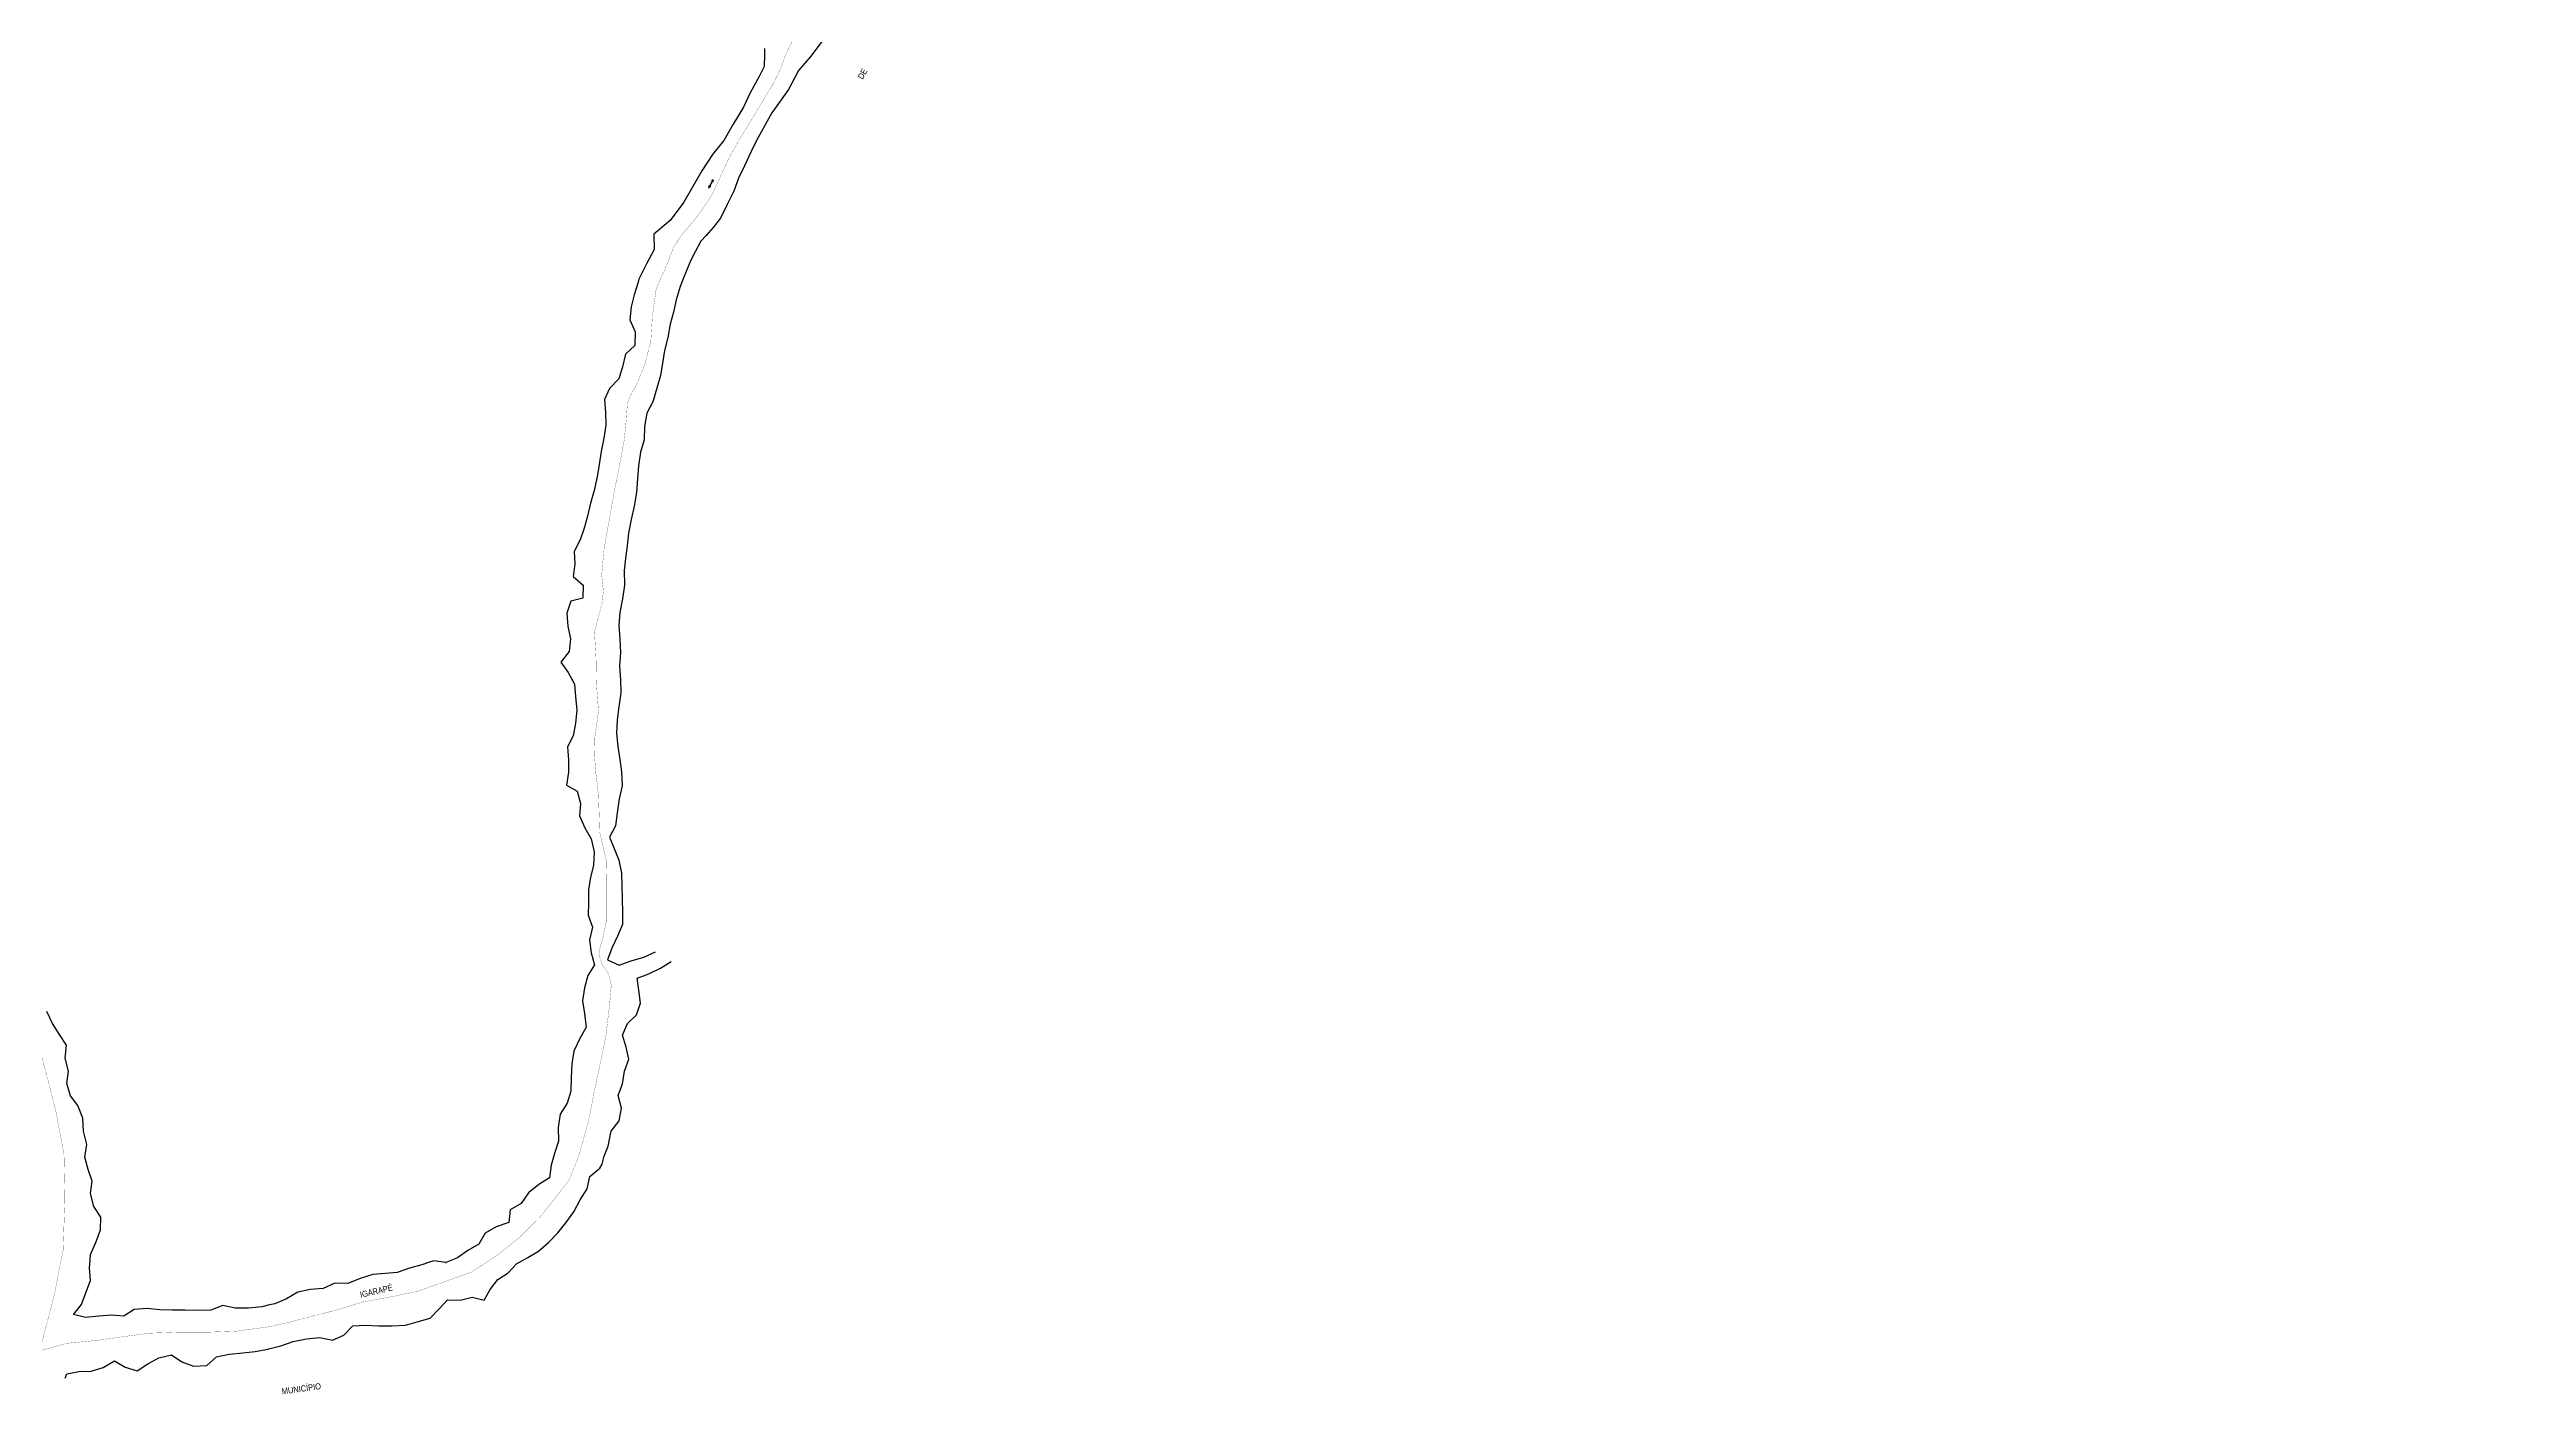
# Model space of a CAD drawing. Extents: x 211015 to 214226, y 4840231 to 4844926.
# Drawn here: x 212608 to 214226, y 4840231 to 4841109 of the extents above; entities that cross this region are included whole.
import ezdxf

# ---------------------------------------------------------------- set-up
doc = ezdxf.new("R2010")
doc.units = 0
doc.header["$LTSCALE"] = 1.5
doc.header["$MEASUREMENT"] = 0
for name, color, linetype in [('HD-CURSO-PERENE', 170, 'CONTINUOUS'), ('HD-TXT-PERENE', 170, 'CONTINUOUS'), ('LM-LIMITE-MUNICIPAL', 7, 'CONTINUOUS'), ('LM-TXT-LIM-MUN', 7, 'CONTINUOUS')]:
    doc.layers.add(name, color=color, linetype=linetype)
doc.styles.add('ARIAL', font='ARIAL.TTF')
doc.linetypes.add('Limite', pattern='A,20,-3,[130,ltypeshp.shx,S=6.35,R=0,X=0,Y=0],-3,20', length=46)

# ---------------------------------------------------------------- blocks, each defined once
blk = doc.blocks.new('COD035', base_point=(213281.636406, 4842238.342577))
at = {"layer": 'HD-TXT-PERENE'}
for p, q in [((213281.636406, 4842238.748308), (213283.136406, 4842238.748308)), ((213281.636406, 4842238.348308), (213287.636406, 4842238.348308)), ((213281.636406, 4842237.948308), (213283.136406, 4842237.948308))]:
    blk.add_line(p, q, dxfattribs=at)
blk.add_lwpolyline([(213285.836406, 4842237.748308), (213287.636406, 4842238.348308), (213285.836406, 4842238.948308)], dxfattribs=at)

msp = doc.modelspace()

# ---------------------------------------------------------------- linework, layer by layer
at = {"layer": 'HD-CURSO-PERENE', "linetype": 'Continuous', "flags": 128}
for points in [[(213114, 4841115.6), (213105.8, 4841104.5), (213097.6, 4841094.8), (213090.9, 4841082.5), (213080.1, 4841067.2), (213070, 4841049.1), (213066.6, 4841042), (213062.2, 4841032.6), (213058.4, 4841024.7), (213055.2, 4841016.1), (213051, 4841007.4), (213046.6, 4840998.6), (213041.7, 4840992.4), (213037.2, 4840987.2), (213033.8, 4840983.5), (213030.1, 4840976.6), (213027.1, 4840970.7), (213024.2, 4840963.6), (213022.3, 4840959), (213020.3, 4840954), (213017.6, 4840945.1), (213015.8, 4840937.2), (213013.8, 4840929.3), (213012.1, 4840920.7), (213010.1, 4840912.1), (213008.7, 4840903.8), (213007.4, 4840895.9), (213005.1, 4840887.5), (213002.3, 4840878.6), (212998.5, 4840871.2), (212996.9, 4840862.4), (212996.8, 4840853.9), (212994.4, 4840845.8), (212993, 4840836.9), (212992.3, 4840828.3), (212991.8, 4840819.4), (212990.2, 4840810.6), (212988.3, 4840801.7), (212986.6, 4840792.8), (212985.7, 4840784.5), (212984.5, 4840776.6), (212983.7, 4840768.4), (212983.8, 4840758.9), (212982.6, 4840750.1), (212980.8, 4840741.1), (212980.3, 4840732.6), (212980.9, 4840723.7), (212981.2, 4840714.9), (212980.7, 4840706.2), (212981.2, 4840697), (212981.6, 4840688.7), (212980.3, 4840679.6), (212979.1, 4840671.1), (212978.7, 4840662.1), (212979.5, 4840653.6), (212980.9, 4840645.1), (212981.9, 4840637), (212982.4, 4840628), (212980.5, 4840619.4), (212979.1, 4840610.3), (212978.1, 4840601.7), (212974, 4840594.5), (212977.1, 4840587.1), (212980.3, 4840579.5), (212981.9, 4840570.8), (212982.2, 4840562.7), (212982.4, 4840553.9), (212982.5, 4840545.7), (212982.5, 4840537.5), (212979.4, 4840529.8), (212975.6, 4840522), (212972.7, 4840514.3), (212980.5, 4840510.9), (212988.2, 4840513.6), (212996.5, 4840516.1), (213004.2, 4840519.5)], [(213075.3, 4841109.2), (213075.3, 4841105.2), (213075, 4841097.6), (213071.8, 4841091), (213065.9, 4841080.4), (213061.5, 4841071), (213054.8, 4841059.9), (213048.7, 4841049.1), (213041.3, 4841040.1), (213034.4, 4841029.5), (213022.7, 4841008.9), (213013.7, 4840996.9), (213003.1, 4840988.1), (213003.3, 4840978.1), (212998.2, 4840968.8), (212993.2, 4840958.7), (212992.9, 4840956.8), (212990.3, 4840948.5), (212988.3, 4840940.6), (212987.3, 4840932.1), (212990.9, 4840924.2), (212990.6, 4840915.4), (212984.6, 4840909.7), (212982.6, 4840901.4), (212980.3, 4840893.6), (212974, 4840887.4), (212970.8, 4840880.1), (212971.4, 4840871.6), (212971.8, 4840863.3), (212970.3, 4840854.9), (212968.6, 4840846.2), (212967.4, 4840837.7), (212966, 4840829.6), (212964, 4840820.8), (212961.7, 4840812.5), (212959.7, 4840803.9), (212957.5, 4840796.2), (212954.9, 4840788.5), (212951, 4840780.8), (212951.5, 4840772.8), (212950.3, 4840764.5), (212957, 4840759), (212956.8, 4840750.4), (212948.8, 4840748.5), (212946.2, 4840740.6), (212946.9, 4840732.1), (212948.7, 4840723.8), (212947.7, 4840715.6), (212942.4, 4840708.7), (212947.1, 4840701.9), (212951.3, 4840694.2), (212951.9, 4840686.2), (212952.7, 4840677.3), (212951.9, 4840668.8), (212950.4, 4840660.6), (212946.6, 4840653.4), (212947.4, 4840645), (212947.3, 4840636.8), (212946.1, 4840628.3), (212953.1, 4840624.4), (212955.2, 4840616.3), (212954.6, 4840608.3), (212958, 4840600.4), (212962.1, 4840593.3), (212964.2, 4840584.8), (212963.7, 4840576), (212961.6, 4840568.3), (212960.4, 4840560), (212960.5, 4840551.7), (212960.2, 4840543.4), (212963.1, 4840535.7), (212961, 4840527.4), (212962.1, 4840518.9), (212964.4, 4840511.1), (212959.9, 4840504), (212957.8, 4840496), (212956.5, 4840487.6), (212957.7, 4840479.2), (212958.8, 4840470.4), (212954.6, 4840462.6), (212950.8, 4840454.8), (212949.6, 4840446.4), (212949.1, 4840437.3), (212948.9, 4840428.6), (212946.4, 4840420.7), (212941.8, 4840413.5), (212940.6, 4840404.8), (212940.8, 4840396), (212938.3, 4840388), (212936, 4840380.3), (212935, 4840372.1), (212927.9, 4840367.6), (212921.2, 4840362.2), (212916.5, 4840355.2), (212909.3, 4840351.2), (212908.3, 4840342.8), (212900.2, 4840340), (212893, 4840335.8), (212888.8, 4840328.8), (212881.7, 4840324.6), (212874.9, 4840319.7), (212867.3, 4840316.8), (212859.3, 4840317.9), (212855.9, 4840316.7), (212851.5, 4840315.2), (212843.6, 4840313.1), (212835.5, 4840310.2), (212827.6, 4840309.6), (212819.5, 4840308.8), (212811.2, 4840306.4), (212803.3, 4840303.1), (212794.8, 4840303.2), (212787.1, 4840299.8), (212778.7, 4840299.1), (212770.5, 4840297.3), (212763.1, 4840293), (212755.6, 4840289.7), (212751.3, 4840288.8), (212747.1, 4840287.9), (212738.3, 4840287), (212729.7, 4840286.9), (212721.6, 4840288.7), (212713.7, 4840285.6), (212705.1, 4840285.5), (212697, 4840285.7), (212688.7, 4840285.7), (212680.5, 4840285.8), (212672, 4840286.7), (212663.7, 4840286), (212657, 4840281.6), (212648.9, 4840282.3), (212640.6, 4840281.7), (212632, 4840280.8), (212624.1, 4840282.7), (212629.4, 4840289.3), (212632.2, 4840296.9), (212635.1, 4840304.9), (212634.5, 4840313.3), (212634.7, 4840315.7), (212635.1, 4840322), (212638.6, 4840329.9), (212641.7, 4840338.1), (212642, 4840346.4), (212637.3, 4840353.3), (212635.3, 4840361.8), (212636.2, 4840369.8), (212633.6, 4840377.4), (212631.6, 4840385.4), (212632.9, 4840393.8), (212630.6, 4840402.4), (212630.1, 4840410.9), (212626.9, 4840419.2), (212622.1, 4840425.6), (212619.8, 4840433.6), (212620.8, 4840441.6), (212618.6, 4840450.1), (212619.6, 4840458.7), (212614.9, 4840465.5), (212610.4, 4840472.7), (212606.7, 4840480.6)], [(212618.7, 4840241.2), (212619.7, 4840244.1), (212627.7, 4840245.6), (212635.7, 4840245.7), (212643.4, 4840248.2), (212650.8, 4840252.6), (212657.9, 4840248.5), (212665.7, 4840246.1), (212672.6, 4840250.5), (212679.8, 4840254.5), (212688, 4840256.4), (212694.9, 4840251.9), (212702.5, 4840249.1), (212711.2, 4840249.4), (212717.4, 4840255.1), (212725.8, 4840256.9), (212734.6, 4840257.8), (212742.8, 4840258.6), (212751.3, 4840260.2), (212751.6, 4840260.3), (212759.5, 4840262.4), (212767.6, 4840265.2), (212776.2, 4840267), (212785, 4840267.8), (212793.2, 4840266.1), (212800.6, 4840269.2), (212806.4, 4840275.4), (212814.7, 4840275.9), (212823.3, 4840275.5), (212831.9, 4840275.3), (212840.8, 4840275.9), (212848.6, 4840278.1), (212857.1, 4840280.4), (212862.8, 4840286.6), (212868.4, 4840292.3), (212876.5, 4840292.2), (212884.4, 4840294.2), (212892.2, 4840292.1), (212896.1, 4840299.2), (212901.2, 4840305.6), (212908, 4840310.1), (212913.7, 4840316), (212915.3, 4840317), (212920.8, 4840320.1), (212927.7, 4840324.2), (212934.2, 4840329.8), (212940.3, 4840336.2), (212945.5, 4840342.7), (212950.8, 4840349.8), (212955, 4840357.7), (212959.5, 4840364.8), (212961.3, 4840372.9), (212967.9, 4840378.3), (212969.3, 4840381), (212970.6, 4840386.2), (212973.3, 4840392.6), (212975.2, 4840402.5), (212980.5, 4840409.3), (212981.9, 4840417.5), (212979.8, 4840425.7), (212982.6, 4840433.4), (212983.9, 4840441.7), (212986.8, 4840449.4), (212985, 4840457.4), (212982.6, 4840465.2), (212985.8, 4840472.7), (212991.7, 4840478.4), (212994.3, 4840486.1), (212993.3, 4840494.5), (212992.1, 4840502.4), (212999.7, 4840505.2), (213007.4, 4840508.9), (213014.4, 4840513.2)], [(212867.1, 4840316.8), (212867.4, 4840316.7), (212867.5, 4840316.8)]]:
    msp.add_lwpolyline(points, dxfattribs=at)
at = {"layer": 'LM-LIMITE-MUNICIPAL', "linetype": 'Limite', "ltscale": 0.1, "const_width": 0.13, "flags": 128}
msp.add_lwpolyline([(213872.7, 4844773.1), (213783.8, 4844716.6), (213768.8, 4844706.6), (213678.4, 4844650.8), (213640.7, 4844627.2), (213550.9, 4844570.6), (213789.3, 4844724.2), (213872.7, 4844773.1), (213897.8, 4844788.7), (213909.4, 4844796.4), (213910.7, 4844797.3), (213926, 4844806.8), (213939.6, 4844815), (213973.1, 4844836.4), (213992.8, 4844849), (214025.7, 4844870.1), (214036.5, 4844864.2), (214038.1, 4844843.8), (214045.1, 4844776), (214050.2, 4844738.2), (214052.8, 4844703.5), (214056.9, 4844671.9), (214060.3, 4844651.7), (214064.3, 4844607.6), (214069.5, 4844560.9), (214074.7, 4844504.5), (214079.2, 4844468.9), (214089.5, 4844410.6), (213980.8, 4844359.3), (213962.3, 4844280.5), (213954.4, 4844179.3), (213960.3, 4844064.7), (213990.1, 4843943.1), (214030.8, 4843862.3), (214034.4, 4843855.1), (214060.2, 4843779), (214067.5, 4843757.7), (214080.8, 4843741), (214100.1, 4843712.4), (214108.1, 4843681.8), (214106.1, 4843648.5), (214100.8, 4843626.5), (214086.8, 4843612.5), (214057.5, 4843597.9), (214068.8, 4843559.6), (214136.9, 4843352.6), (214165.5, 4843265.9), (214171, 4843249), (214189.4, 4843184.4), (214198.9, 4843146.4), (214219.8, 4843056.8), (214225.8, 4842992), (214219.2, 4842907.2), (214207.3, 4842820.8), (214188.9, 4842717.2), (214170.6, 4842661.6), (214144.2, 4842622.8), (214109.7, 4842590.9), (214054.3, 4842552.2), (213998, 4842512.9), (213962.8, 4842483.6), (213987.6, 4842421.2), (214002.9, 4842384.4), (213990.1, 4842385.1), (213957.9, 4842386.8), (213941.1, 4842380.7), (213929.2, 4842371), (213926.7, 4842356.6), (213930.8, 4842341.4), (213934.9, 4842330.4), (213937, 4842316), (213949.7, 4842306.5), (213961.2, 4842295.8), (213966.6, 4842280.6), (213967.8, 4842260.5), (213964.9, 4842243.2), (213957.1, 4842233.2), (213948.9, 4842226.6), (213937.8, 4842220.8), (213927.9, 4842219.2), (213922.2, 4842215.1), (213910.3, 4842200.8), (213882.1, 4842162.6), (213867.7, 4842149.6), (213855, 4842133.9), (213844.7, 4842123.7), (213830.8, 4842115.5), (213816.8, 4842112.6), (213808.2, 4842115), (213803.2, 4842121.2), (213802.4, 4842130.7), (213804.9, 4842146.7), (213807.7, 4842157.4), (213801.2, 4842163.5), (213794.8, 4842172.7), (213786.2, 4842180.6), (213773.4, 4842180.6), (213765.3, 4842177.5), (213756.2, 4842172), (213747.1, 4842164.6), (213737.5, 4842160.7), (213721.9, 4842151.5), (213714.1, 4842145.5), (213701.5, 4842132.3), (213689.2, 4842120.8), (213682.6, 4842119.6), (213668, 4842119.1), (213663.3, 4842119), (213656.8, 4842119), (213639.1, 4842119.6), (213623.9, 4842128.2), (213605, 4842140.9), (213587.3, 4842142.2), (213571.3, 4842139.7), (213553.6, 4842129.4), (213537.6, 4842117.5), (213522.8, 4842094.1), (213520.3, 4842080.1), (213522.8, 4842062.9), (213530.6, 4842049.3), (213545.2, 4842030.6), (213552.2, 4842008), (213553.3, 4841996.8), (213550.7, 4841978.7), (213544.8, 4841958.3), (213542.2, 4841949.1), (213536.1, 4841928.7), (213523.8, 4841898.1), (213514.8, 4841884.1), (213502.9, 4841878), (213484.5, 4841877.4), (213467.1, 4841877.1), (213437.9, 4841878), (213401, 4841866.9), (213371.2, 4841844.5), (213359.5, 4841835.9), (213350.2, 4841828), (213333, 4841805.8), (213318.6, 4841779.6), (213299.7, 4841755.7), (213286.7, 4841729.9), (213275, 4841703.5), (213264.1, 4841676.7), (213258.3, 4841662.6), (213255.8, 4841656.5), (213246.3, 4841632.7), (213238.4, 4841606.9), (213232.2, 4841581.2), (213226.3, 4841566.7), (213222.1, 4841556.6), (213216, 4841550), (213209.3, 4841537.6), (213206.9, 4841528.2), (213207.9, 4841517.7), (213205.2, 4841508.5), (213206.2, 4841498.2), (213205.2, 4841481.2), (213205.7, 4841468.7), (213206, 4841452.5), (213206.4, 4841433.2), (213207.2, 4841426), (213209.6, 4841417.5), (213210.1, 4841410.2), (213209.6, 4841401.9), (213208.9, 4841389.3), (213207.4, 4841380.2), (213204, 4841370), (213202.8, 4841357.4), (213201.6, 4841348), (213198.2, 4841339.5), (213194.8, 4841333), (213193.1, 4841326.9), (213192.3, 4841319.4), (213187.2, 4841308.9), (213184.1, 4841299.8), (213177.5, 4841278.7), (213174.1, 4841267.7), (213168.8, 4841251), (213163, 4841236.5), (213153.7, 4841217.1), (213149.6, 4841208.8), (213141.4, 4841193.1), (213130, 4841175.2), (213119.1, 4841154.5), (213108.7, 4841138.6), (213095.1, 4841117), (213089.3, 4841105.9), (213086.1, 4841096.9), (213081.5, 4841087.2), (213071.8, 4841070.9), (213058.4, 4841049.1), (213051.6, 4841036.5), (213046.9, 4841026.5), (213042.4, 4841016.5), (213037.7, 4841008.4), (213029.6, 4840997.3), (213021.1, 4840987.4), (213016.2, 4840980), (213011.7, 4840968.5), (213004.6, 4840952.4), (213002.1, 4840934.2), (213001.1, 4840918.2), (212997.1, 4840902.7), (212991.6, 4840889.4), (212987.7, 4840882.6), (212985.8, 4840877.3), (212985, 4840866.3), (212983.7, 4840853.4), (212980.6, 4840836.9), (212977.4, 4840821), (212973.7, 4840800), (212970.6, 4840782.9), (212969, 4840765.5), (212970.1, 4840755.2), (212969.3, 4840747.6), (212967.2, 4840739.2), (212964.3, 4840728.2), (212965.3, 4840711.6), (212965.6, 4840694.6), (212966.9, 4840676.8), (212964.6, 4840659.8), (212964.3, 4840647.4), (212965.3, 4840635.3), (212966.9, 4840622.2), (212967.4, 4840608.2), (212967.7, 4840597.9), (212969.8, 4840588.5), (212972.2, 4840578.5), (212971.9, 4840566.7), (212971.9, 4840550.8), (212971.9, 4840539), (212969.8, 4840528.7), (212968.2, 4840523.5), (212967.2, 4840518), (212969.3, 4840511.4), (212973.5, 4840505.1), (212975.3, 4840498), (212974.3, 4840486.3), (212971.6, 4840463.7), (212968.2, 4840447.2), (212963.8, 4840426.5), (212960.6, 4840409.9), (212954.1, 4840386.4), (212947.8, 4840370.7), (212939.1, 4840359.4), (212928.1, 4840345.7), (212915.2, 4840333), (212901.3, 4840321.9), (212883.9, 4840310.4), (212870.6, 4840305.7), (212848.9, 4840298), (212832.9, 4840294.6), (212813.2, 4840291), (212794, 4840285.2), (212782.2, 4840282.3), (212765.4, 4840277.8), (212751.2, 4840274.7), (212730.5, 4840271.9), (212713.1, 4840271.3), (212693.9, 4840271.3), (212673.8, 4840270.6), (212658.5, 4840268.6), (212639.5, 4840265.9), (212619.9, 4840264), (212602.1, 4840259.1), (212611.6, 4840295.8), (212617.3, 4840324.6), (212618.5, 4840358.5), (212617.9, 4840387.4), (212612.3, 4840416.9), (212603.5, 4840450.7), (212592.2, 4840484), (212575.9, 4840509.7), (212565.8, 4840531), (212554.5, 4840560.9), (212545.1, 4840592.8), (212534.5, 4840612.9), (212508.7, 4840640.5), (212476.7, 4840665.6), (212445.4, 4840686.3), (212404.3, 4840707.4), (212365.4, 4840719.9), (212335.3, 4840725.6), (212300.7, 4840733.1), (212246.2, 4840751.9), (212193.5, 4840772), (212160.5, 4840786.7), (212131, 4840794.3), (212110.3, 4840804.3), (212089.6, 4840819.4), (212070.2, 4840843.2), (212060, 4840859.6), (212042.5, 4840867.7), (212030.2, 4840872), (212010.3, 4840875), (212000, 4840873.5), (211978.5, 4840871.6), (211966, 4840873.2), (211952.8, 4840878.7), (211941.5, 4840882.7), (211925.3, 4840884.5), (211908.4, 4840887.6), (211892.2, 4840887.9), (211876.4, 4840891.8), (211867.1, 4841049.1), (211808.4, 4842070.7), (211592.2, 4841846), (211512.5, 4841765.1), (211014.7, 4842083.1), (211017.4, 4842085.6), (211024.1, 4842088.8), (211069.3, 4842113.2), (211104.8, 4842131.6), (211135.2, 4842148.2), (211150.4, 4842156), (211169.8, 4842167.6), (211206.7, 4842186.9), (211233, 4842201), (211263.5, 4842217), (211275.8, 4842223.9), (211298.1, 4842237.8), (211306.1, 4842242), (211324.6, 4842252.4), (211343.2, 4842261.1), (211367.7, 4842271.7), (211376.9, 4842273.9), (211389, 4842273.7), (211472.5, 4842271), (211402.6, 4842338.2), (211348, 4842408.9), (211275.5, 4842449.1), (211270.5, 4842464), (211267.6, 4842476.5), (211265.2, 4842486.8), (211260, 4842507.6), (211235.7, 4842647.4), (211230.7, 4842665.1), (211227.6, 4842681.6), (211222, 4842708.6), (211219.4, 4842725.5), (211218.6, 4842731.1), (211213.1, 4842746.5), (211207.2, 4842765.5), (211200.2, 4842795.2), (211199.3, 4842810.9), (211200.2, 4842822.5), (211203.8, 4842839.5), (211204.9, 4842850.7), (211206.1, 4842873.1), (211207.8, 4842907.1), (211210.6, 4842937.2), (211217.2, 4842975.8), (211220.5, 4842998.6), (211224.6, 4843015.2), (211228.3, 4843029.4), (211230, 4843040), (211231.2, 4843062.1), (211233.8, 4843077.1), (211236.9, 4843092.6), (211238.4, 4843098.7), (211241.4, 4843106.1), (211244.4, 4843112.8), (211247.5, 4843129.8), (211252, 4843159.5), (211254.8, 4843177.8), (211265, 4843242.4), (211269.3, 4843259.9), (211275.9, 4843303.7), (211283.8, 4843352.8), (211291.8, 4843398.1), (211295, 4843419.1), (211302.5, 4843463.4), (211306.7, 4843487.8), (211313.2, 4843527), (211321.6, 4843579.9), (211325.3, 4843603.2), (211327.4, 4843614.4), (211334.5, 4843650.4), (211344.8, 4843694.7), (211354, 4843729.8), (211360.9, 4843758.9), (211370.2, 4843783.7), (211377.9, 4843803.1), (211382.6, 4843801.7), (211386.9, 4843800.2), (211393.9, 4843798), (211402.8, 4843794.1), (211412.2, 4843788.4), (211419.8, 4843781.9), (211429.3, 4843771.7), (211437.8, 4843759.2), (211452, 4843740.9), (211467.3, 4843721.2), (211481.3, 4843705.9), (211495.3, 4843690.6), (211510.9, 4843673.8), (211533.2, 4843648.1), (211550.6, 4843631.3), (211561.1, 4843621.2), (211571.6, 4843610.6), (211586.8, 4843595.2), (211592.3, 4843589.7), (211600.2, 4843582), (211614, 4843568.2), (211624.6, 4843556.5), (211648.9, 4843533), (211667.9, 4843518.2), (211682.1, 4843506.8), (211690, 4843498.8), (211699.2, 4843488.5), (211707.6, 4843478.7), (211713.6, 4843472.4), (211717.8, 4843469), (211722.1, 4843464.9), (211726.5, 4843459.2), (211730, 4843453.1), (211731.8, 4843446.6), (211735.3, 4843438.8), (211740.3, 4843429.2), (211749, 4843416.9), (211754.3, 4843411), (211760.2, 4843406.1), (211770.5, 4843398.9), (211780.2, 4843392.6), (211789.7, 4843389.2), (211799.3, 4843386.9), (211813.9, 4843383.7), (211825, 4843382.1), (211834.7, 4843380.2), (211846.4, 4843377.2), (211859.3, 4843373.6), (211879.9, 4843367), (211900.9, 4843357.2), (211911.3, 4843354.5), (211918, 4843352.8), (211921.6, 4843349.5), (211925.5, 4843346.8), (211938.8, 4843342.4), (211948.7, 4843339.9), (211958, 4843339.2), (211962.5, 4843338.2), (211965.7, 4843337), (211974.8, 4843332.5), (211982.7, 4843328.1), (211991.2, 4843322.3), (211997.7, 4843318.7), (212005.6, 4843316.1), (212014.7, 4843315), (212022.9, 4843315.3), (212039.6, 4843314.5), (212055.1, 4843313.6), (212070.1, 4843311.6), (212080.5, 4843309.6), (212090.8, 4843307.6), (212103.9, 4843303.7), (212116.9, 4843300.7), (212132.8, 4843296.5), (212146.9, 4843291.4), (212161.9, 4843287.9), (212171.5, 4843285.4), (212185.8, 4843282.7), (212197.7, 4843279.5), (212205.9, 4843275.7), (212212.6, 4843270.5), (212217.3, 4843266.1), (212220.5, 4843260.4), (212223, 4843253.8), (212225.7, 4843245.4), (212227.1, 4843237.2), (212227.6, 4843229.7), (212229.4, 4843221.3), (212231.6, 4843214.2), (212233.8, 4843208.8), (212236.5, 4843202.9), (212237.5, 4843196.7), (212239, 4843188.8), (212240.5, 4843179.9), (212242.4, 4843171.3), (212244.4, 4843165.1), (212247.1, 4843158), (212251.6, 4843149.8), (212255, 4843144.7), (212257.5, 4843138.6), (212257.5, 4843132.7), (212256.5, 4843128), (212255, 4843121.6), (212253, 4843115.9), (212253, 4843108.8), (212253.3, 4843101.6), (212255, 4843096.2), (212256.7, 4843092.3), (212257.7, 4843086.9), (212259.4, 4843080.9), (212262.4, 4843073.7), (212263.9, 4843065.8), (212264.4, 4843057.6), (212265.4, 4843050.5), (212266.1, 4843043.8), (212265.4, 4843036.7), (212263.9, 4843027.2), (212260.7, 4843016.8), (212258, 4843007.2), (212255.7, 4842999.1), (212253.8, 4842990.9), (212251.8, 4842982.1), (212249.6, 4842972.7), (212248.1, 4842962.6), (212244.4, 4842952.2), (212242.2, 4842945.5), (212240.2, 4842938.8), (212241, 4842929.7), (212243.2, 4842924.3), (212245.6, 4842919.1), (212250.1, 4842912.4), (212253.8, 4842904.5), (212258.2, 4842895.9), (212263.4, 4842887.8), (212269.1, 4842881.2), (212276, 4842874.1), (212281.6, 4842867.9), (212288.5, 4842862), (212294.7, 4842856.8), (212299.6, 4842851.6), (212302.8, 4842847.5), (212307, 4842841.3), (212311, 4842836.9), (212316.9, 4842831.7), (212322.8, 4842827.7), (212329, 4842824.3), (212337.8, 4842820.8), (212349.4, 4842816.9), (212360.2, 4842814.5), (212369.3, 4842813.1), (212376.4, 4842811.3), (212380.4, 4842808.4), (212385.6, 4842803.2), (212389.2, 4842797), (212392.1, 4842792.7), (212394.4, 4842787.9), (212399.8, 4842786.2), (212408.9, 4842784.9), (212463.9, 4842777.3), (212499, 4842773.6), (212560.7, 4842763.9), (212635.2, 4842754.8), (212669.2, 4842750.7), (212691.1, 4842854.5), (212746.2, 4842847.2), (212746.1, 4843352.7), (212746, 4843792.9), (212751.5, 4843792.7), (212864.8, 4843792.7), (212866.5, 4843827.6), (212867.5, 4843848), (212868.4, 4843863.4), (212868.8, 4843885.6), (212869.4, 4843925.8), (212870.6, 4843964.7), (212871.1, 4843994.6), (212871.4, 4844008.4), (212872.5, 4844023.1), (212873.8, 4844043.1), (212875.3, 4844066), (212876.5, 4844086), (212878, 4844103.7), (212880.9, 4844120.4), (212885.7, 4844137.6), (212888, 4844142.1), (212893.8, 4844150.5), (212901.4, 4844159.1), (212911.7, 4844166.8), (212934, 4844181.3), (212973.8, 4844207.5), (213008.8, 4844229.8), (213550.9, 4844570.6), (213533.8, 4844559.9), (213514.4, 4844547.7), (213446.2, 4844504.6), (213361.1, 4844450.9), (213319.4, 4844424.3), (213284.3, 4844403), (213259.1, 4844386.8), (213232.5, 4844369.5), (213182.7, 4844337.7), (213165.2, 4844327), (213150.7, 4844316.8), (213125.5, 4844300.6), (213087.2, 4844276.5), (213068.4, 4844265), (213049.2, 4844253.8), (213023.5, 4844238.9)], close=True, dxfattribs=at)

# ---------------------------------------------------------------- block references
at = {"layer": 'HD-TXT-PERENE', "rotation": 241}
msp.add_blockref('COD035', (213041.7, 4841023.5), dxfattribs=at)

# ---------------------------------------------------------------- texts
at = {"layer": 'HD-TXT-PERENE', "style": 'ARIAL', "width": 0.7}
msp.add_text('IGARAPÉ', height=4, rotation=13, dxfattribs=at).set_placement((212811.7, 4840293.7))
at = {"layer": 'LM-TXT-LIM-MUN', "style": 'ARIAL', "width": 0.7}
for s, rotation, p in [('DE', 60.6196, (213139.4, 4841088.8)), ('MUNICÍPIO', 7.925, (212760.4, 4840230.6))]:
    msp.add_text(s, height=4, rotation=rotation, dxfattribs=at).set_placement(p)

doc.saveas('drawing.dxf')
